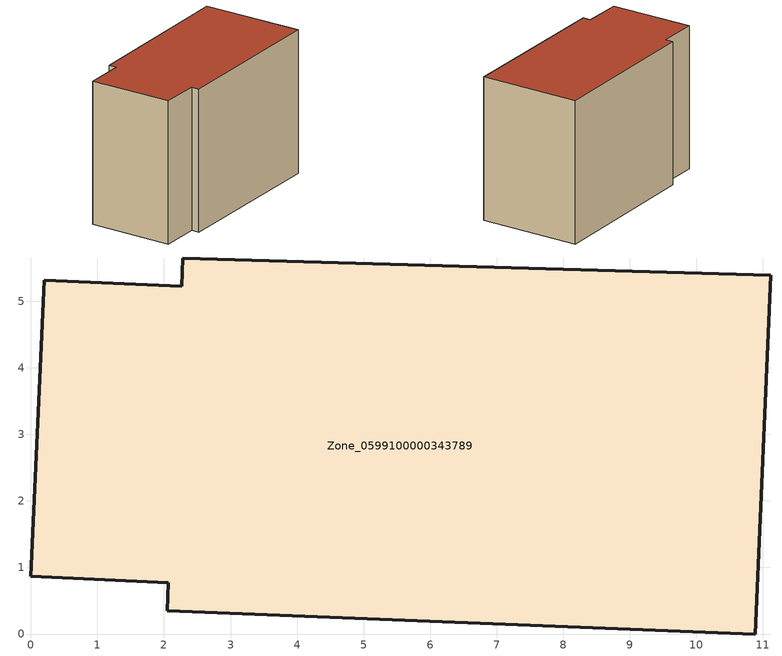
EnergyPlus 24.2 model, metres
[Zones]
Zone_0599100000343789
 floor ground (C_G): 11.12,5.39 10.88,0 2.05,0.35 2.07,0.77 0,0.86 0.2,5.32 2.27,5.23 2.29,5.65 z1.38
 wall outside (C_F): 2.27,5.23 0.2,5.32 0,0.86 2.07,0.77 2.05,0.35 10.88,0 11.12,5.39 2.29,5.65 2.27,5.23 z1.38:9.02
 roof outside (C_R): 11.12,5.39 2.29,5.65 2.27,5.23 0.2,5.32 0,0.86 2.07,0.77 2.05,0.35 10.88,0 z9.02
[BUILDING]
Pand.0599100000343789: North Axis=0; Terrain=City; Loads Convergence Tolerance Value=0.04; Temperature Convergence Tolerance Value=0.4; Solar Distribution=FullExterior; Maximum Number of Warmup Days=25; Minimum Number of Warmup Days=1
[Site:Location]
Rotterdam.The.Hague.AP_ZH_NLD Design_Conditions: Latitude=51.96; Longitude=4.45; Time Zone=1; Elevation=-4.5
[SITE:GROUNDTEMPERATURE:BUILDINGSURFACE]
18, 18, 18, 18, 18, 18, 18, 18, 18, 18, 18, 18
[MATERIAL] Thermal Absorptance=0.9; Solar Absorptance=0.7; Visible Absorptance=0.7
Name | Roughness | Thickness | Conductivity | Density | Specific Heat
G.TI.1992-2005 | MediumSmooth | 0.15 | 0.06 | 540 | 1210
F.TI.1992-2005 | Rough | 0.3 | 0.12 | 1920 | 840
R.TI.1992-2005 | MediumRough | 0.2 | 0.08 | 1500 | 1000
[CONSTRUCTION]
C_G: G.TI.1992-2005
C_F: F.TI.1992-2005
C_R: R.TI.1992-2005
[ZONE]
Zone_0599100000343789: Type=1; Multiplier=1; Ceiling Height=Autocalculate; Volume=Autocalculate; Floor Area=autocalculate; Part of Total Floor Area=Yes
[ZONEINFILTRATION:DESIGNFLOWRATE]
Infil_Zone_0599100000343789: Zone or ZoneList or Space or SpaceList=Zone_0599100000343789; Schedule=AlwaysOn; Design Flow Rate Calculation Method=Flow/Area; Flow Rate per Floor Area=0.0015; Constant Term Coefficient=1; Temperature Term Coefficient=0; Velocity Term Coefficient=0; Velocity Squared Term Coefficient=0
[HVACTEMPLATE:ZONE:IDEALLOADSAIRSYSTEM]
Zone_0599100000343789: Maximum Heating Supply Air Temperature=50; Minimum Cooling Supply Air Temperature=13; Maximum Heating Supply Air Humidity Ratio=0.0156; Minimum Cooling Supply Air Humidity Ratio=0.0077; Heating Limit=NoLimit; Cooling Limit=NoLimit; Dehumidification Control Type=ConstantSensibleHeatRatio; Cooling Sensible Heat Ratio=0.7; Dehumidification Setpoint=60; Humidification Control Type=None; Humidification Setpoint=30; Outdoor Air Method=None; Outdoor Air Flow Rate per Person=0.00944; Outdoor Air Flow Rate per Zone Floor Area=0; Outdoor Air Flow Rate per Zone=0; Demand Controlled Ventilation Type=None; Outdoor Air Economizer Type=NoEconomizer; Heat Recovery Type=None; Sensible Heat Recovery Effectiveness=0.7; Latent Heat Recovery Effectiveness=0.65
[ZONECONTROL:THERMOSTAT]
ThermostatControl_Zone_0599100000343789: Zone or ZoneList=Zone_0599100000343789; Control Type Schedule=DualSetpointControlType; Control 1=Thermostat_Zone_0599100000343789; Temperature Difference Between Cutout And Setpoint=0
[THERMOSTATSETPOINT:DUALSETPOINT]
Thermostat_Zone_0599100000343789: Heating Setpoint Temperature Schedule=HeatingSetpoint_Zone_0599100000343789; Cooling Setpoint Temperature Schedule=CoolingSetpoint_Zone_0599100000343789
[SCHEDULE:COMPACT]
HeatingSetpoint_Zone_0599100000343789: Through: 12/31, For: AllDays, Until: 24:00, 21
CoolingSetpoint_Zone_0599100000343789: Through: 12/31, For: AllDays, Until: 24:00, 24
DualSetpointControlType: Through: 12/31, For: AllDays, Until: 24:00, 4
AlwaysOn: Through: 12/31, For: AllDays, Until: 24:00, 1
